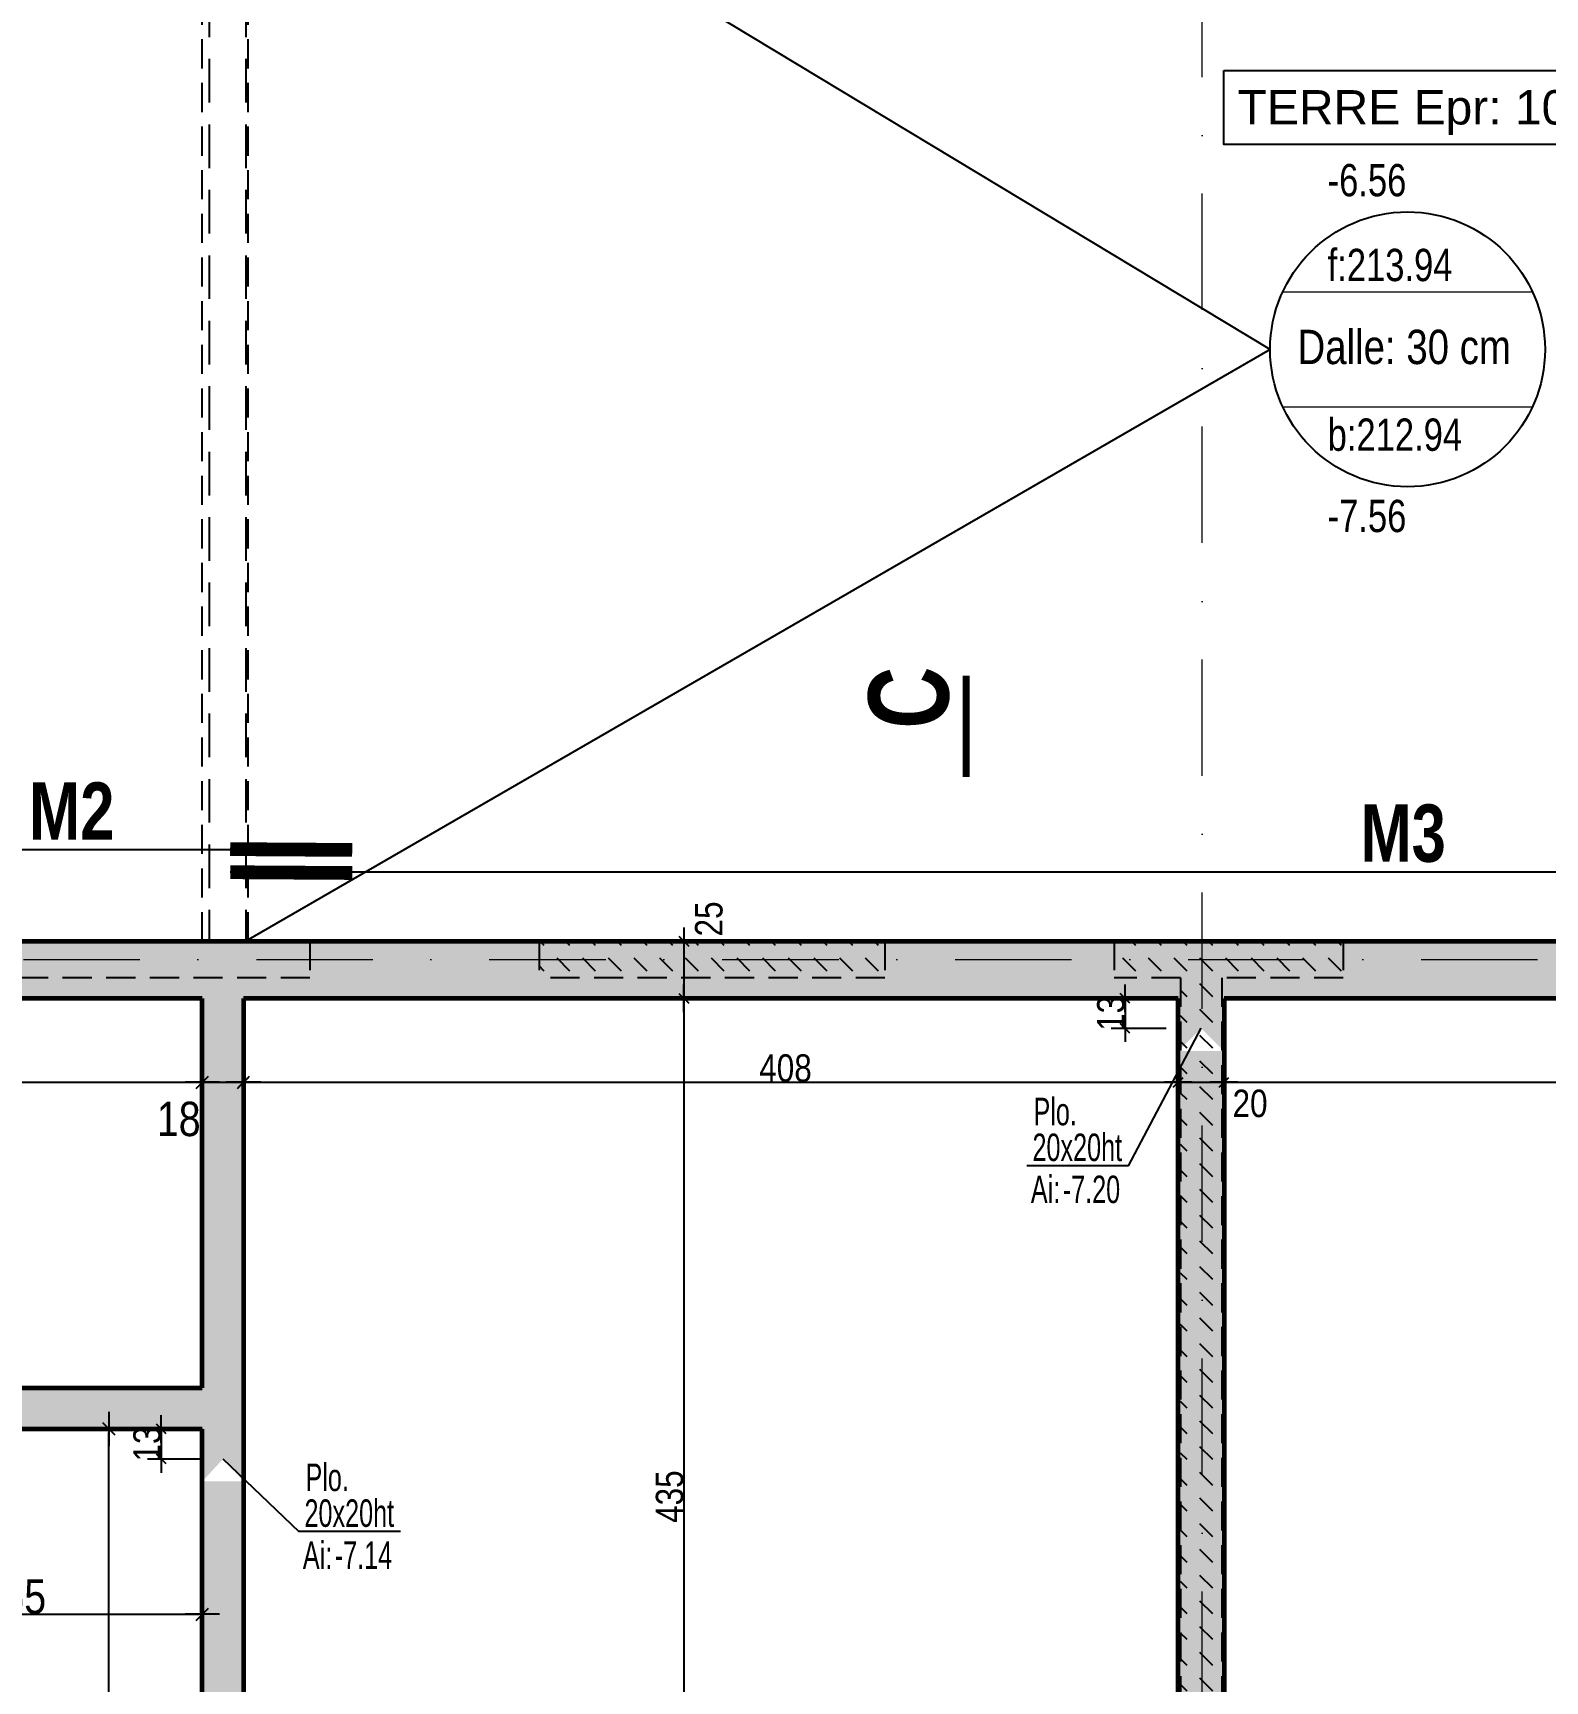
# Model space of a CAD drawing. Header units: millimetres. Extents: x 16050 to 21990, y -27198 to -22998.
# Drawn here: x 16608 to 17268, y -24119 to -23400 of the extents above; entities that cross this region are included whole.
import ezdxf
from ezdxf.enums import TextEntityAlignment as Align

# ---------------------------------------------------------------- set-up
doc = ezdxf.new("R2010")
doc.units = ezdxf.units.MM
doc.linetypes.add('CACHEX2', pattern=[19.05, 12.7, -6.35])
doc.linetypes.add('TIRETPTX2', pattern=[50.8, 25.4, -12.7, 0, -12.7])
for name, color, linetype in [('01_cote_gen', 4, 'Continuous'), ('01_linteaux', 2, 'Continuous'), ('01_murs_sup', 2, 'CACHEX2'), ('01_poch_murs', 253, 'Continuous'), ('01_resv', 32, 'Continuous'), ('01_texte', 230, 'Continuous'), ('AA_COTES', 2, 'Continuous')]:
    doc.layers.add(name, color=color, linetype=linetype)
doc.layers.add('01_murs_coup', color=5, linetype='Continuous', lineweight=60)
doc.layers.add('01_tram_axes', color=2, linetype='TIRETPTX2', lineweight=9)
doc.styles.add('ARIAL NA', font='ARIALN.TTF')
doc.styles.add('Eurostile', font='')
doc.styles.add('impact', font='impact.ttf')
doc.styles.add('MATTE_TXT', font='arial.ttf')
doc.styles.add('STYLE2', font='ARIALN.TTF')
doc.styles.get('Eurostile').set_extended_font_data('Eurostile')
doc.dimstyles.new('JB50', dxfattribs={"dimscale": 0.1, "dimtxt": 150, "dimasz": 15, "dimexe": 0.1, "dimexo": 0.1, "dimgap": 0.09, "dimtad": 1, "dimdec": 1, "dimdsep": 46, "dimtxsty": 'STYLE2', "dimblk1": 'BOND_G', "dimblk2": 'BOND_D', "dimsah": 1, "dimcen": 1.5, "dimdle": 0.01, "dimse1": 1, "dimse2": 1, "dimclrd": 4, "dimclre": 2, "dimclrt": 6, "dimazin": 2, "dimtfac": 2.333333, "dimtdec": 1, "dimtix": 1, "dimtmove": 2, "dimatfit": 3, "dimldrblk": 'BOND_G', "dimfxl": 1, "dimtolj": 1, "dimtzin": 0, "dimarcsym": 0})
doc.dimstyles.new('JB50res', dxfattribs={"dimscale": 0.1, "dimtxt": 120, "dimasz": 12, "dimexe": 0.1, "dimexo": 0.1, "dimgap": 0.09, "dimtad": 1, "dimdec": 1, "dimdsep": 46, "dimtxsty": 'STYLE2', "dimblk1": 'BOND_G', "dimblk2": 'BOND_D', "dimsah": 1, "dimcen": 1.5, "dimdle": 0.01, "dimse1": 1, "dimse2": 1, "dimclrd": 4, "dimclre": 2, "dimclrt": 6, "dimazin": 2, "dimtfac": 2.333333, "dimtdec": 1, "dimtix": 1, "dimtmove": 2, "dimatfit": 3, "dimldrblk": 'BOND_G', "dimfxl": 1, "dimtolj": 1, "dimtzin": 0, "dimarcsym": 0})
pattern_1 = [(135, (16292.661, 9350.106), (-11.2253202, 9e-16), [7.9375, -7.9375])]

# ---------------------------------------------------------------- blocks, each defined once
blk = doc.blocks.new('BOND_G')
at = {"layer": 'AA_COTES', "color": 0}
for p, q in [((0, -5), (0, 15)), ((5, 0), (-5, 0)), ((1.77, 1.77), (-1.77, -1.77))]:
    blk.add_line(p, q, dxfattribs=at)
blk = doc.blocks.new('BOND_D')
at = {"layer": 'AA_COTES', "color": 0}
for p, q in [((0, 5), (0, -15)), ((5, 0), (-5, 0)), ((-1.77, -1.77), (1.77, 1.77))]:
    blk.add_line(p, q, dxfattribs=at)
blk = doc.blocks.new('*D5310')
at = {"layer": '01_cote_gen', "color": 4, "lineweight": -2, "transparency": 16777216}
blk.add_line((16518.72, -24090.29), (16680.71, -24090.29), dxfattribs=at)
at = {"layer": 'Defpoints', "color": 0, "transparency": 16777216}
for p in [(16682.21, -24090.29), (16517.22, -24112.79), (16682.21, -24112.79)]:
    blk.add_point(p, dxfattribs=at)
at = {"layer": '01_cote_gen', "color": 4, "lineweight": -2, "transparency": 16777216, "xscale": 1.5, "yscale": 1.5, "zscale": 1.5, "rotation": 180}
blk.add_blockref('BOND_G', (16517.22, -24090.29), dxfattribs=at)
at = {"layer": '01_cote_gen', "color": 4, "lineweight": -2, "transparency": 16777216, "xscale": 1.5, "yscale": 1.5, "zscale": 1.5}
blk.add_blockref('BOND_D', (16682.21, -24090.29), dxfattribs=at)
at = {"layer": '01_cote_gen', "color": 6, "transparency": 16777216, "insert": (16599.72, -24082.62), "char_height": 15, "attachment_point": 5, "style": 'STYLE2'}
blk.add_mtext('\\A1;165', dxfattribs=at)
blk = doc.blocks.new('*D5311')
at = {"layer": '01_cote_gen', "color": 4, "lineweight": -2, "transparency": 16777216}
blk.add_line((16333.71, -23858.02), (16680.71, -23858.02), dxfattribs=at)
at = {"layer": 'Defpoints', "color": 0, "transparency": 16777216}
for p in [(16682.21, -23858.02), (16332.21, -23865.52), (16682.21, -23865.52)]:
    blk.add_point(p, dxfattribs=at)
at = {"layer": '01_cote_gen', "color": 4, "lineweight": -2, "transparency": 16777216, "xscale": 1.5, "yscale": 1.5, "zscale": 1.5, "rotation": 180}
blk.add_blockref('BOND_G', (16332.21, -23858.02), dxfattribs=at)
at = {"layer": '01_cote_gen', "color": 4, "lineweight": -2, "transparency": 16777216, "xscale": 1.5, "yscale": 1.5, "zscale": 1.5}
blk.add_blockref('BOND_D', (16682.21, -23858.02), dxfattribs=at)
at = {"layer": '01_cote_gen', "color": 6, "transparency": 16777216, "insert": (16552.23, -23850.36), "char_height": 15, "attachment_point": 5, "style": 'STYLE2'}
blk.add_mtext('\\A1;350', dxfattribs=at)
blk = doc.blocks.new('*D5320')
at = {"layer": '01_cote_gen', "color": 4, "lineweight": -2, "transparency": 16777216}
blk.add_line((16683.71, -23858.02), (16698.71, -23858.02), dxfattribs=at)
at = {"layer": 'Defpoints', "color": 0, "transparency": 16777216}
for p in [(16700.21, -23858.02), (16682.21, -23865.52), (16700.21, -23876.72)]:
    blk.add_point(p, dxfattribs=at)
at = {"layer": '01_cote_gen', "color": 4, "lineweight": -2, "transparency": 16777216, "xscale": 1.5, "yscale": 1.5, "zscale": 1.5, "rotation": 180}
blk.add_blockref('BOND_G', (16682.21, -23858.02), dxfattribs=at)
at = {"layer": '01_cote_gen', "color": 4, "lineweight": -2, "transparency": 16777216, "xscale": 1.5, "yscale": 1.5, "zscale": 1.5}
blk.add_blockref('BOND_D', (16700.21, -23858.02), dxfattribs=at)
at = {"layer": '01_cote_gen', "color": 6, "transparency": 16777216, "insert": (16671.94, -23874.12), "char_height": 15, "attachment_point": 5, "style": 'STYLE2'}
blk.add_mtext('\\A1;18', dxfattribs=at)
blk = doc.blocks.new('*D5324')
at = {"layer": '01_cote_gen', "color": 4, "lineweight": -2, "transparency": 16777216}
blk.add_line((16641.49, -24355.88), (16641.49, -24010.91), dxfattribs=at)
at = {"layer": 'Defpoints', "color": 0, "transparency": 16777216}
for p in [(16641.49, -24009.41), (16648.99, -24009.41), (16648.99, -24357.38)]:
    blk.add_point(p, dxfattribs=at)
at = {"layer": '01_cote_gen', "color": 4, "lineweight": -2, "transparency": 16777216, "xscale": 1.5, "yscale": 1.5, "zscale": 1.5}
for name, p, rotation in [('BOND_D', (16641.49, -24009.41), 90), ('BOND_G', (16641.49, -24357.38), 270)]:
    blk.add_blockref(name, p, dxfattribs=dict(at, rotation=rotation))
at = {"layer": '01_cote_gen', "color": 6, "transparency": 16777216, "insert": (16633.83, -24183.4), "char_height": 15, "attachment_point": 5, "rotation": 90, "style": 'STYLE2'}
blk.add_mtext('\\A1;348', dxfattribs=at)
blk = doc.blocks.new('*D7282')
at = {"layer": '01_cote_gen', "color": 4, "lineweight": -2, "ltscale": 0.1, "transparency": 16777216}
blk.add_line((16701.42, -23858.02), (17107.02, -23858.02), dxfattribs=at)
at = {"layer": 'Defpoints', "color": 0, "ltscale": 0.1, "transparency": 16777216}
for p in [(16700.22, -23841.58), (17108.22, -23857.02), (17108.22, -23858.02)]:
    blk.add_point(p, dxfattribs=at)
at = {"layer": '01_cote_gen', "color": 4, "lineweight": -2, "ltscale": 0.1, "transparency": 16777216, "xscale": 1.2, "yscale": 1.2, "zscale": 1.2, "rotation": 180}
blk.add_blockref('BOND_G', (16700.22, -23858.02), dxfattribs=at)
at = {"layer": '01_cote_gen', "color": 4, "lineweight": -2, "ltscale": 0.1, "transparency": 16777216, "xscale": 1.2, "yscale": 1.2, "zscale": 1.2}
blk.add_blockref('BOND_D', (17108.22, -23858.02), dxfattribs=at)
at = {"layer": '01_cote_gen', "color": 6, "ltscale": 0.1, "transparency": 16777216, "insert": (16936.81, -23851.89), "char_height": 12, "attachment_point": 5, "style": 'STYLE2'}
blk.add_mtext('\\A1;408', dxfattribs=at)
blk = doc.blocks.new('*D7283')
at = {"layer": '01_cote_gen', "color": 4, "lineweight": -2, "ltscale": 0.1, "transparency": 16777216}
blk.add_line((17109.42, -23858.02), (17127.02, -23858.02), dxfattribs=at)
at = {"layer": 'Defpoints', "color": 0, "ltscale": 0.1, "transparency": 16777216}
for p in [(17108.22, -23857.02), (17128.22, -23858.02), (17128.22, -23858.02)]:
    blk.add_point(p, dxfattribs=at)
at = {"layer": '01_cote_gen', "color": 4, "lineweight": -2, "ltscale": 0.1, "transparency": 16777216, "xscale": 1.2, "yscale": 1.2, "zscale": 1.2, "rotation": 180}
blk.add_blockref('BOND_G', (17108.22, -23858.02), dxfattribs=at)
at = {"layer": '01_cote_gen', "color": 4, "lineweight": -2, "ltscale": 0.1, "transparency": 16777216, "xscale": 1.2, "yscale": 1.2, "zscale": 1.2}
blk.add_blockref('BOND_D', (17128.22, -23858.02), dxfattribs=at)
at = {"layer": '01_cote_gen', "color": 6, "ltscale": 0.1, "transparency": 16777216, "insert": (17139.59, -23867.32), "char_height": 12, "attachment_point": 5, "style": 'STYLE2'}
blk.add_mtext('\\A1;20', dxfattribs=at)
blk = doc.blocks.new('*D7284')
at = {"layer": '01_cote_gen', "color": 4, "lineweight": -2, "ltscale": 0.1, "transparency": 16777216}
blk.add_line((17129.42, -23858.02), (17684.02, -23858.02), dxfattribs=at)
at = {"layer": 'Defpoints', "color": 0, "ltscale": 0.1, "transparency": 16777216}
for p in [(17128.22, -23858.02), (17685.22, -23858.02), (17685.22, -23858.02)]:
    blk.add_point(p, dxfattribs=at)
at = {"layer": '01_cote_gen', "color": 4, "lineweight": -2, "ltscale": 0.1, "transparency": 16777216, "xscale": 1.2, "yscale": 1.2, "zscale": 1.2, "rotation": 180}
blk.add_blockref('BOND_G', (17128.22, -23858.02), dxfattribs=at)
at = {"layer": '01_cote_gen', "color": 4, "lineweight": -2, "ltscale": 0.1, "transparency": 16777216, "xscale": 1.2, "yscale": 1.2, "zscale": 1.2}
blk.add_blockref('BOND_D', (17685.22, -23858.02), dxfattribs=at)
at = {"layer": '01_cote_gen', "color": 6, "ltscale": 0.1, "transparency": 16777216, "insert": (17406.72, -23851.91), "char_height": 12, "attachment_point": 5, "style": 'STYLE2'}
blk.add_mtext('\\A1;557', dxfattribs=at)
blk = doc.blocks.new('*D7372')
at = {"layer": '01_cote_gen', "color": 4, "lineweight": -2, "ltscale": 0.1, "transparency": 16777216}
blk.add_line((16892.42, -23797.61), (16892.42, -23820.21), dxfattribs=at)
at = {"layer": 'Defpoints', "color": 0, "ltscale": 0.1, "transparency": 16777216}
for p in [(16956.86, -23796.41), (16892.42, -23821.41), (16933.73, -23821.41)]:
    blk.add_point(p, dxfattribs=at)
at = {"layer": '01_cote_gen', "color": 4, "lineweight": -2, "ltscale": 0.1, "transparency": 16777216, "xscale": 1.2, "yscale": 1.2, "zscale": 1.2}
for name, p, rotation in [('BOND_G', (16892.42, -23796.41), 90), ('BOND_D', (16892.42, -23821.41), 270)]:
    blk.add_blockref(name, p, dxfattribs=dict(at, rotation=rotation))
at = {"layer": '01_cote_gen', "color": 6, "ltscale": 0.1, "transparency": 16777216, "insert": (16903.39, -23786.72), "char_height": 12, "attachment_point": 5, "rotation": 90, "style": 'STYLE2'}
blk.add_mtext('\\A1;25', dxfattribs=at)
blk = doc.blocks.new('*D7373')
at = {"layer": '01_cote_gen', "color": 4, "lineweight": -2, "ltscale": 0.1, "transparency": 16777216}
blk.add_line((16892.42, -23822.61), (16892.42, -24255.21), dxfattribs=at)
at = {"layer": 'Defpoints', "color": 0, "ltscale": 0.1, "transparency": 16777216}
for p in [(16874.42, -23821.41), (16874.42, -24256.41), (16892.42, -24256.41)]:
    blk.add_point(p, dxfattribs=at)
at = {"layer": '01_cote_gen', "color": 4, "lineweight": -2, "ltscale": 0.1, "transparency": 16777216, "xscale": 1.2, "yscale": 1.2, "zscale": 1.2}
for name, p, rotation in [('BOND_G', (16892.42, -23821.41), 90), ('BOND_D', (16892.42, -24256.41), 270)]:
    blk.add_blockref(name, p, dxfattribs=dict(at, rotation=rotation))
at = {"layer": '01_cote_gen', "color": 6, "ltscale": 0.1, "transparency": 16777216, "insert": (16886.28, -24038.91), "char_height": 12, "attachment_point": 5, "rotation": 90, "style": 'STYLE2'}
blk.add_mtext('\\A1;435', dxfattribs=at)
blk = doc.blocks.new('*D7749')
at = {"layer": '01_texte', "color": 4, "lineweight": -2, "ltscale": 200, "transparency": 16777216}
for p, q in [((16664.32, -24008.21), (16664.32, -24007.01)), ((16664.32, -24009.41), (16664.32, -24022.46)), ((16664.32, -24023.66), (16664.32, -24024.86))]:
    blk.add_line(p, q, dxfattribs=at)
at = {"layer": 'Defpoints', "color": 0, "ltscale": 200, "transparency": 16777216}
for p in [(16661.11, -24009.41), (16664.32, -24022.46), (16691.26, -24022.46)]:
    blk.add_point(p, dxfattribs=at)
at = {"layer": '01_texte', "color": 4, "lineweight": -2, "ltscale": 200, "transparency": 16777216, "xscale": 1.2, "yscale": 1.2, "zscale": 1.2}
for name, p, rotation in [('BOND_G', (16664.32, -24009.41), 270), ('BOND_D', (16664.32, -24022.46), 90)]:
    blk.add_blockref(name, p, dxfattribs=dict(at, rotation=rotation))
at = {"layer": '01_texte', "color": 6, "ltscale": 200, "transparency": 16777216, "insert": (16658.19, -24015.94), "char_height": 12, "attachment_point": 5, "rotation": 90, "style": 'STYLE2'}
blk.add_mtext('\\A1;13', dxfattribs=at)
blk = doc.blocks.new('*D7758')
at = {"layer": '01_texte', "color": 4, "lineweight": -2, "ltscale": 200, "transparency": 16777216}
for p, q in [((17085.02, -23820.21), (17085.02, -23819.01)), ((17085.02, -23821.41), (17085.02, -23834.44)), ((17085.02, -23835.64), (17085.02, -23836.84))]:
    blk.add_line(p, q, dxfattribs=at)
at = {"layer": 'Defpoints', "color": 0, "ltscale": 200, "transparency": 16777216}
for p in [(17103.55, -23821.41), (17085.02, -23834.44), (17118.22, -23834.44)]:
    blk.add_point(p, dxfattribs=at)
at = {"layer": '01_texte', "color": 4, "lineweight": -2, "ltscale": 200, "transparency": 16777216, "xscale": 1.2, "yscale": 1.2, "zscale": 1.2}
for name, p, rotation in [('BOND_G', (17085.02, -23821.41), 270), ('BOND_D', (17085.02, -23834.44), 90)]:
    blk.add_blockref(name, p, dxfattribs=dict(at, rotation=rotation))
at = {"layer": '01_texte', "color": 6, "ltscale": 200, "transparency": 16777216, "insert": (17078.89, -23827.93), "char_height": 12, "attachment_point": 5, "rotation": 90, "style": 'STYLE2'}
blk.add_mtext('\\A1;13', dxfattribs=at)

msp = doc.modelspace()

# ---------------------------------------------------------------- hatches: boundary and pattern name
at = {"layer": '01_murs_sup', "ltscale": 0.1}
h = msp.add_hatch(dxfattribs=at)
h.set_pattern_fill('DASH', color=256, scale=2.5, angle=135)
h.set_pattern_definition(pattern_1)
edge = h.paths.add_edge_path()
edge.add_line((17705.22, -23796.42), (17559.24, -23796.42))
edge.add_line((17559.24, -23796.42), (17559.24, -23812.42))
edge.add_line((17559.24, -23812.42), (17689.22, -23812.42))
edge.add_line((17689.22, -23812.42), (17689.22, -24405.47))
edge.add_line((17689.22, -24405.47), (17127.22, -24405.47))
edge.add_line((17127.22, -24405.47), (17127.22, -24315.54))
edge.add_line((17127.22, -24315.54), (17109.22, -24315.54))
edge.add_line((17109.22, -24315.54), (17109.22, -24405.47))
edge.add_line((17109.22, -24405.47), (16517.22, -24405.47))
edge.add_line((16517.22, -24405.47), (16517.22, -23812.42))
edge.add_line((16517.22, -23812.42), (16729.22, -23812.42))
edge.add_line((16729.22, -23812.42), (16729.22, -23796.42))
edge.add_line((16729.22, -23796.42), (16702.22, -23796.42))
edge.add_line((16702.22, -23796.42), (16702.22, -23796.42))
edge.add_line((16702.22, -23796.42), (16497.23, -23796.41))
edge.add_line((16497.23, -23796.41), (16499.85, -24156.38))
edge.add_line((16499.85, -24156.38), (16124.59, -24156.38))
edge.add_line((16124.59, -24156.38), (16121.97, -24316.33))
edge.add_arc((15631.72, -25029.58), 865.5, 31.88506, 55.49792, ccw=False)
edge.add_line((16366.62, -24572.42), (16497.22, -24572.42))
edge.add_line((16497.22, -24572.42), (16497.22, -25180.42))
edge.add_line((16497.22, -25180.42), (16706.22, -25180.42))
edge.add_line((16706.22, -25180.42), (16706.22, -25164.42))
edge.add_line((16706.22, -25164.42), (16517.22, -25164.42))
edge.add_line((16517.22, -25164.42), (16517.22, -24423.47))
edge.add_line((16517.22, -24423.47), (17109.22, -24423.47))
edge.add_line((17109.22, -24423.47), (17109.22, -24553.42))
edge.add_line((17109.22, -24553.42), (16893.14, -24553.42))
edge.add_line((16893.14, -24553.42), (16893.14, -24571.42))
edge.add_line((16893.14, -24571.42), (17109.22, -24571.42))
edge.add_line((17109.22, -24571.42), (17109.22, -25164.42))
edge.add_line((17109.22, -25164.42), (17006.22, -25164.42))
edge.add_line((17006.22, -25164.42), (17006.22, -25180.42))
edge.add_line((17006.22, -25180.42), (17286.22, -25180.42))
edge.add_line((17286.22, -25180.42), (17286.22, -25164.42))
edge.add_line((17286.22, -25164.42), (17127.22, -25164.42))
edge.add_line((17127.22, -25164.42), (17127.22, -24571.42))
edge.add_line((17127.22, -24571.42), (17321.14, -24571.42))
edge.add_line((17321.14, -24571.42), (17321.14, -24553.42))
edge.add_line((17321.14, -24553.42), (17127.22, -24553.42))
edge.add_line((17127.22, -24553.42), (17127.22, -24423.47))
edge.add_line((17127.22, -24423.47), (17411.14, -24423.47))
edge.add_line((17411.14, -24423.47), (17411.14, -24571.42))
edge.add_line((17411.14, -24571.42), (17429.14, -24571.42))
edge.add_line((17429.14, -24571.42), (17429.14, -24423.47))
edge.add_line((17429.14, -24423.47), (17689.22, -24423.47))
edge.add_line((17689.22, -24423.47), (17689.22, -25164.42))
edge.add_line((17689.22, -25164.42), (17586.22, -25164.42))
edge.add_line((17586.22, -25164.42), (17586.22, -25180.42))
edge.add_line((17586.22, -25180.42), (17705.22, -25180.42))
edge.add_line((17705.22, -25180.42), (17705.22, -23796.42))
edge = h.paths.add_edge_path(flags=16)
edge.add_line((16497.22, -24552.42), (16377.65, -24552.42))
edge.add_arc((15631.72, -25029.58), 885.5, 32.60694, 54.97246)
edge.add_line((16139.97, -24304.47), (16139.97, -24179.42))
edge.add_line((16139.97, -24179.42), (16229.97, -24179.42))
edge.add_line((16229.97, -24179.42), (16229.92, -24357.38))
edge.add_line((16229.92, -24357.38), (16205.78, -24357.38))
edge.add_arc((16145.91, -24456.2), 115.54, 44.36286, 58.79237, ccw=False)
edge.add_line((16228.52, -24375.42), (16497.22, -24375.42))
edge.add_line((16497.22, -24375.42), (16497.22, -24552.42))
h.paths.add_polyline_path([(16497.22, -24357.38), (16332.22, -24357.38), (16332.22, -24172.38), (16497.22, -24172.38)], flags=16)
h.paths.add_polyline_path([(16312.22, -24357.39), (16247.97, -24357.39), (16247.97, -24179.42), (16312.22, -24179.42)], flags=16)
h = msp.add_hatch(dxfattribs=at)
h.set_pattern_fill('DASH', color=256, scale=2.5, angle=135)
h.set_pattern_definition(pattern_1)
h.paths.add_polyline_path([(17180.22, -23796.42), (17080.22, -23796.42), (17080.22, -23812.42), (17109.22, -23812.42), (17109.22, -24189.47), (17127.22, -24189.47), (17127.22, -23812.42), (17180.22, -23812.42)])
h.paths.add_polyline_path([(17459.24, -23796.42), (17280.22, -23796.42), (17280.22, -23812.42), (17459.24, -23812.42)])
h.paths.add_polyline_path([(16980.22, -23796.42), (16829.22, -23796.42), (16829.22, -23812.42), (16980.22, -23812.42)])
at = {"layer": '01_poch_murs', "ltscale": 200}
h = msp.add_hatch(color=256, dxfattribs=at)
h.dxf.hatch_style = 1
h.paths.add_polyline_path([(17705.22, -23796.41), (16214.12, -23796.41), (16214.12, -23821.41), (16312.22, -23821.41), (16312.22, -24375.38), (16572.22, -24375.38), (16572.22, -24357.38), (16572.21, -24357.38), (16517.22, -24357.38), (16517.23, -24119.41), (16497.23, -24119.41), (16497.22, -24357.38), (16332.22, -24357.38), (16332.22, -24009.41), (16360.22, -24009.41), (16360.22, -23991.41), (16332.22, -23991.41), (16332.22, -23982.3), (16332.21, -23982.3), (16332.21, -23952.32), (16332.21, -23935.36), (16332.21, -23935.36), (16332.21, -23905.38), (16332.22, -23821.41), (16361.2, -23821.41), (16361.2, -23821.41), (16401.18, -23821.41), (16682.22, -23821.41), (16682.22, -23991.41), (16462.22, -23991.41), (16462.22, -24009.41), (16497.23, -24009.41), (16497.23, -24017.41), (16517.23, -24017.41), (16517.23, -24009.41), (16682.22, -24009.41), (16682.22, -24357.38), (16674.22, -24357.38), (16674.22, -24375.38), (16700.22, -24375.38), (16700.22, -23821.41), (17108.22, -23821.41), (17108.22, -24246.41), (17128.22, -24246.41), (17128.22, -23821.41), (17685.22, -23821.41), (17685.22, -24246.41), (17705.22, -24246.41)])

# ---------------------------------------------------------------- linework, layer by layer
at = {"layer": '01_linteaux', "linetype": 'CACHEX2', "ltscale": 1.5}
for p, q in [((16685.21, -23268.43), (16685.21, -23796.41)), ((16685.21, -23268.43), (16685.21, -23796.41)), ((16701.21, -23268.43), (16701.21, -23796.41)), ((16701.21, -23268.43), (16701.21, -23796.41))]:
    msp.add_line(p, q, dxfattribs=at)
at = {"layer": '01_murs_coup', "linetype": 'Continuous', "lineweight": 5}
for p, q in [((17153.85, -23512.99), (17262.87, -23512.99)), ((17153.85, -23512.99), (17262.87, -23512.99)), ((17153.85, -23512.99), (17262.87, -23512.99)), ((17153.85, -23563.13), (17262.87, -23563.13)), ((17153.85, -23563.13), (17262.87, -23563.13)), ((17153.85, -23563.13), (17262.87, -23563.13))]:
    msp.add_line(p, q, dxfattribs=at)
at = {"layer": '01_murs_coup'}
for p, q in [((16214.12, -23796.41), (17705.22, -23796.41)), ((16682.22, -23821.41), (16332.22, -23821.41)), ((16682.22, -23991.41), (16682.22, -23821.41)), ((17108.22, -23821.41), (16700.22, -23821.41)), ((16700.22, -23821.41), (16700.22, -24375.38)), ((17108.22, -24326.41), (17108.22, -23821.41)), ((17685.22, -23821.41), (17128.22, -23821.41)), ((17128.22, -23821.41), (17128.22, -24326.41)), ((16462.22, -23991.41), (16682.22, -23991.41)), ((16682.22, -24009.41), (16517.23, -24009.41)), ((16682.22, -24357.38), (16682.22, -24009.41))]:
    msp.add_line(p, q, dxfattribs=at)
at = {"layer": '01_murs_sup'}
for p, q in [((16702.22, -23796.42), (16702.22, -23201.43)), ((16682.22, -23796.42), (16682.22, -23221.43)), ((16702.22, -23796.42), (16497.23, -23796.41)), ((16729.22, -23796.42), (16702.22, -23796.42)), ((16729.22, -23796.42), (16729.22, -23812.42)), ((16980.22, -23796.42), (16829.22, -23796.42)), ((16829.22, -23796.42), (16829.22, -23812.42)), ((16980.22, -23796.42), (16980.22, -23812.42)), ((17180.22, -23796.42), (17080.22, -23796.42)), ((17080.22, -23796.42), (17080.22, -23812.42)), ((17180.22, -23796.42), (17180.22, -23812.42)), ((16729.22, -23812.42), (16517.22, -23812.42)), ((16980.22, -23812.42), (16829.22, -23812.42)), ((17109.22, -23812.42), (17080.22, -23812.42)), ((17109.22, -23812.42), (17109.22, -24189.47)), ((17180.22, -23812.42), (17127.22, -23812.42)), ((17127.22, -23812.42), (17127.22, -24189.47))]:
    msp.add_line(p, q, dxfattribs=at)
at = {"layer": '01_resv', "ltscale": 200}
for points in [[(17108.22, -23824.44), (17128.22, -23824.44), (17128.22, -23844.44), (17108.22, -23844.44)], [(16682.22, -24012.64), (16700.3, -24012.64), (16700.3, -24032.28), (16682.22, -24032.28)]]:
    msp.add_solid(points, dxfattribs=at)
at = {"layer": '01_texte'}
for p, q in [((17148.36, -23538.06), (16701.21, -23268.43)), ((17148.36, -23538.06), (16701.21, -23268.43)), ((17148.36, -23538.06), (16701.21, -23268.43)), ((17148.36, -23538.06), (16701.21, -23796.41)), ((17148.36, -23538.06), (16701.21, -23796.41)), ((17148.36, -23538.06), (16701.21, -23796.41)), ((16747.66, -23756.6), (16502.12, -23756.6)), ((17704.31, -23766.32), (16694.46, -23766.32)), ((17086.49, -23894.47), (17042.2, -23894.47)), ((16768.7, -24054.16), (16724.41, -24054.16))]:
    msp.add_line(p, q, dxfattribs=at)
at = {"layer": '01_texte', "ltscale": 200}
for p, q in [((17086.49, -23894.47), (17118.22, -23834.44)), ((16691.26, -24022.46), (16724.41, -24054.16))]:
    msp.add_line(p, q, dxfattribs=at)
at = {"layer": '01_texte'}
msp.add_lwpolyline([(17128.17, -23416.29), (17326.25, -23416.29), (17326.25, -23448.59), (17128.17, -23448.59)], close=True, dxfattribs=at)
msp.add_lwpolyline([(17128.17, -23416.29), (17326.25, -23416.29), (17326.25, -23448.59), (17128.17, -23448.59)], close=True, dxfattribs=at)
msp.add_lwpolyline([(17128.17, -23416.29), (17326.25, -23416.29), (17326.25, -23448.59), (17128.17, -23448.59)], close=True, dxfattribs=at)
for points, const_width in [([(17015.65, -23680.48), (17015.65, -23724.73)], 3), ([(16747.66, -23756.6), (16694.39, -23756.24)], 6), ([(16747.66, -23756.6), (16703.51, -23756.24)], 3), ([(16747.74, -23766.67), (16694.46, -23766.32)], 6), ([(16747.74, -23766.67), (16703.58, -23766.32)], 3)]:
    msp.add_lwpolyline(points, dxfattribs=dict(at, const_width=const_width))
msp.add_circle((17208.36, -23538.06), 60, dxfattribs=at)
msp.add_circle((17208.36, -23538.06), 60, dxfattribs=at)
msp.add_circle((17208.36, -23538.06), 60, dxfattribs=at)
at = {"layer": '01_tram_axes', "color": 253, "ltscale": 2}
for p, q in [((17118.7, -25656.58), (17118.7, -23114.83)), ((16197.32, -23804.41), (19342.3, -23804.41))]:
    msp.add_line(p, q, dxfattribs=at)

# ---------------------------------------------------------------- texts
at = {"layer": '01_texte', "style": 'MATTE_TXT'}
msp.add_text('TERRE Epr: 100 cm', height=15, dxfattribs=at).set_placement((17134.14, -23439.9))
msp.add_text('TERRE Epr: 100 cm', height=15, dxfattribs=at).set_placement((17134.14, -23439.9))
msp.add_text('TERRE Epr: 100 cm', height=15, dxfattribs=at).set_placement((17134.14, -23439.9))
at = {"layer": '01_texte', "style": 'Eurostile', "width": 0.8}
for s, p in [('-6.56', (17173.45, -23471.25)), ('-6.56', (17173.45, -23471.25)), ('-6.56', (17173.45, -23471.25)), ('f:213.94', (17173.45, -23508.28)), ('f:213.94', (17173.45, -23508.28)), ('f:213.94', (17173.45, -23508.28)), ('b:212.94', (17173.45, -23582.35)), ('b:212.94', (17173.45, -23582.35)), ('b:212.94', (17173.45, -23582.35)), ('-7.56', (17173.45, -23617.84)), ('-7.56', (17173.45, -23617.84)), ('-7.56', (17173.45, -23617.84))]:
    msp.add_text(s, height=14.097, rotation=0, dxfattribs=at).set_placement(p)
at = {"layer": '01_texte', "width": 0.8}
for s, height, style, p in [('Dalle: 30 cm', 15, 'MATTE_TXT', (17206.87, -23549)), ('Dalle: 30 cm', 15, 'MATTE_TXT', (17206.87, -23549)), ('Dalle: 30 cm', 15, 'MATTE_TXT', (17206.87, -23549)), ('Plo.', 12, 'ARIAL NA', (17054.52, -23880.39)), ('Ai: ', 12, 'ARIAL NA', (17051.85, -23914.37)), ('Plo.', 12, 'ARIAL NA', (16736.74, -24040.08)), ('Ai: ', 12, 'ARIAL NA', (16734.06, -24074.06))]:
    msp.add_text(s, height=height, dxfattribs=dict(at, style=style)).set_placement(p, align=Align.BOTTOM_CENTER)
at = {"layer": '01_texte', "style": 'impact'}
msp.add_text('C', height=35, rotation=90, dxfattribs=at).set_placement((17018.51, -23690.14), align=Align.BOTTOM_CENTER)
for s, p in [(' M2', (16621.51, -23759.63)), (' M3', (17202.69, -23769.24))]:
    msp.add_text(s, height=25, dxfattribs=at).set_placement(p, align=Align.BOTTOM_CENTER)
at = {"layer": '01_texte', "style": 'ARIAL NA', "width": 0.8}
for s, p in [('20x20ht', (17044.61, -23896.02)), ('-7.20', (17057.83, -23914.37)), ('20x20ht', (16726.83, -24055.71)), ('-7.14', (16740.04, -24074.06))]:
    msp.add_text(s, height=12, dxfattribs=at).set_placement(p, align=Align.BOTTOM_LEFT)

# ---------------------------------------------------------------- dimensions: what is measured, and where the dimension line sits
at = {"layer": '01_cote_gen', "ltscale": 0.1}
dim = msp.add_linear_dim(base=(16892.42, -23821.41), p1=(16956.86, -23796.41), p2=(16933.73, -23821.41), angle=90, dimstyle='JB50res', dxfattribs=at)
dim.commit()
dim.dimension.update_dxf_attribs({"geometry": '*D7372', "text_midpoint": (16903.39, -23786.72), "dimtype": 160})
dim = msp.add_linear_dim(base=(16892.42, -24256.41), p1=(16874.42, -23821.41), p2=(16874.42, -24256.41), angle=90, dimstyle='JB50res', dxfattribs=at)
dim.commit()
dim.dimension.update_dxf_attribs({"geometry": '*D7373', "text_midpoint": (16886.28, -24038.91)})
at = {"layer": '01_cote_gen'}
for base, p1, p2, picture, middle in [((16682.21, -23858.02), (16332.21, -23865.52), (16682.21, -23865.52), '*D5311', (16552.23, -23850.36)), ((16700.21, -23858.02), (16682.21, -23865.52), (16700.21, -23876.72), '*D5320', (16671.94, -23874.12))]:
    dim = msp.add_linear_dim(base=base, p1=p1, p2=p2, dimstyle='JB50', dxfattribs=at)
    dim.commit()
    dim.dimension.update_dxf_attribs({"geometry": picture, "text_midpoint": middle, "dimtype": 160})
at = {"layer": '01_cote_gen', "ltscale": 0.1}
for base, p1, p2, picture, middle in [((17108.22, -23858.02), (16700.22, -23841.58), (17108.22, -23857.02), '*D7282', (16936.81, -23851.89)), ((17128.22, -23858.02), (17108.22, -23857.02), (17128.22, -23858.02), '*D7283', (17139.59, -23867.32))]:
    dim = msp.add_linear_dim(base=base, p1=p1, p2=p2, dimstyle='JB50res', dxfattribs=at)
    dim.commit()
    dim.dimension.update_dxf_attribs({"geometry": picture, "text_midpoint": middle, "dimtype": 160})
dim = msp.add_linear_dim(base=(17685.22, -23858.02), p1=(17128.22, -23858.02), p2=(17685.22, -23858.02), dimstyle='JB50res', dxfattribs=at)
dim.commit()
dim.dimension.update_dxf_attribs({"geometry": '*D7284', "text_midpoint": (17406.72, -23851.91)})
at = {"layer": '01_cote_gen'}
dim = msp.add_linear_dim(base=(16641.49, -24009.41), p1=(16648.99, -24357.38), p2=(16648.99, -24009.41), angle=90, dimstyle='JB50', dxfattribs=at)
dim.commit()
dim.dimension.update_dxf_attribs({"geometry": '*D5324', "text_midpoint": (16633.83, -24183.4)})
dim = msp.add_linear_dim(base=(16682.21, -24090.29), p1=(16517.22, -24112.79), p2=(16682.21, -24112.79), dimstyle='JB50', dxfattribs=at)
dim.commit()
dim.dimension.update_dxf_attribs({"geometry": '*D5310', "text_midpoint": (16599.72, -24082.62)})
at = {"layer": '01_texte', "ltscale": 200}
for base, p1, p2, picture, middle in [((17085.02, -23834.44), (17103.55, -23821.41), (17118.22, -23834.44), '*D7758', (17078.89, -23827.93)), ((16664.3237, -24022.4568), (16661.1076, -24009.4139), (16691.2581, -24022.4568), '*D7749', (16658.1879, -24015.9354))]:
    dim = msp.add_linear_dim(base=base, p1=p1, p2=p2, angle=90, dimstyle='JB50res', dxfattribs=at)
    dim.commit()
    dim.dimension.update_dxf_attribs({"geometry": picture, "text_midpoint": middle})

doc.saveas('drawing.dxf')
